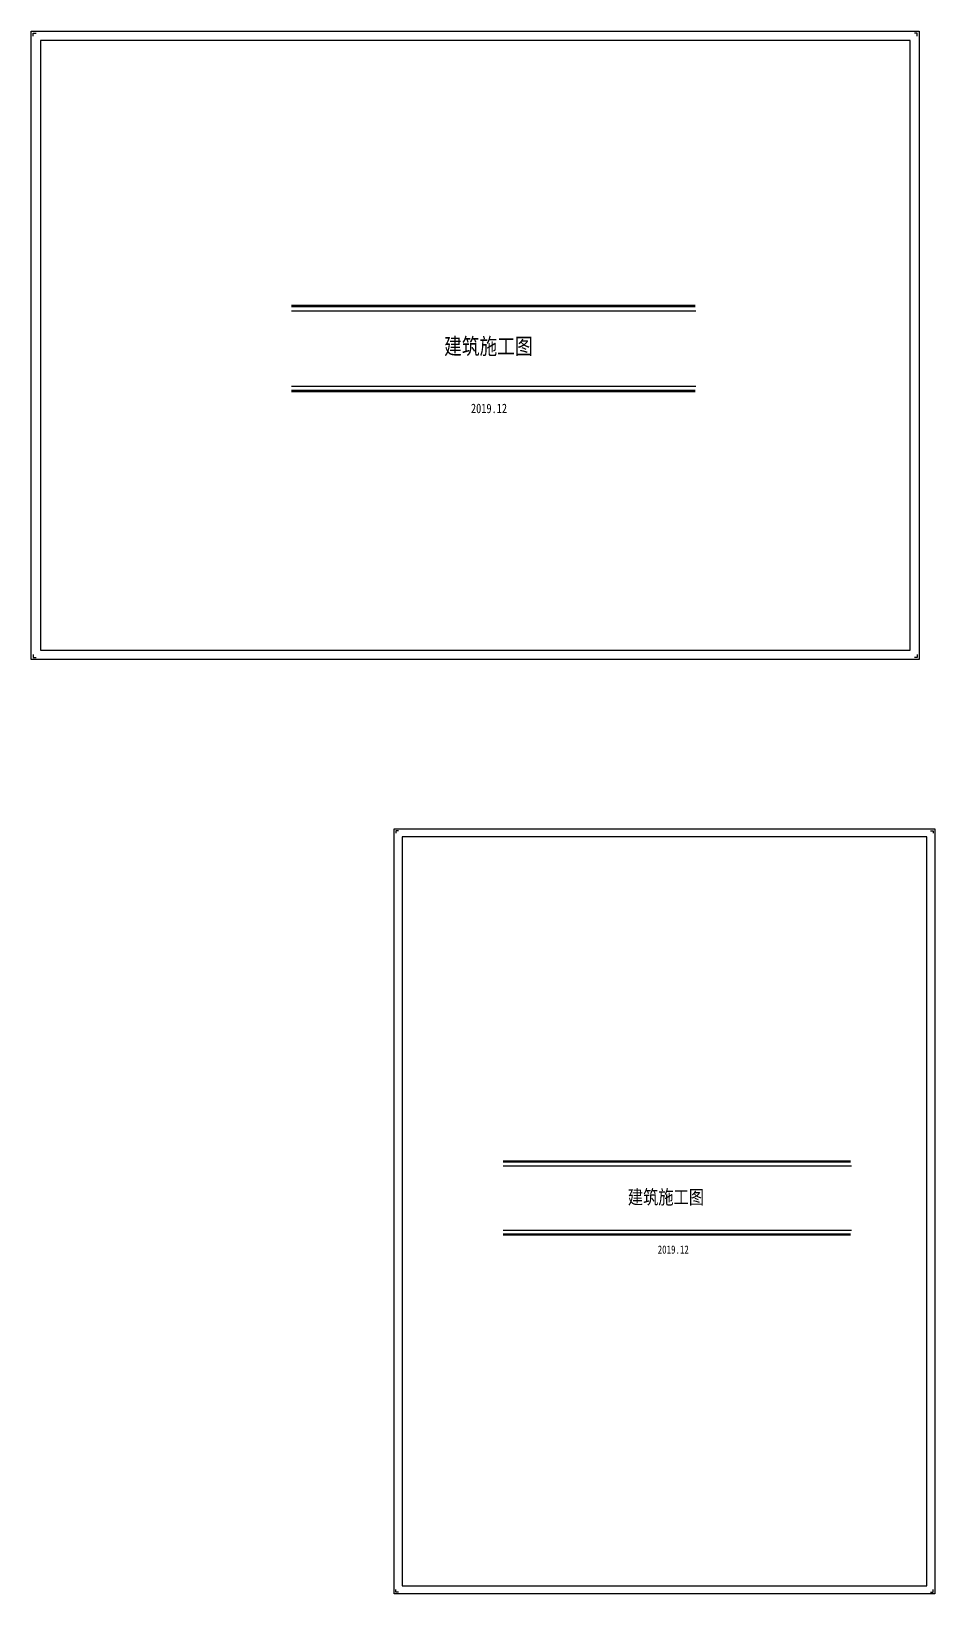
# Model space of a CAD drawing. Header units: millimetres. Extents: x -807114 to 558292, y -468455 to -61603.
# Drawn here: x -671780 to -628684, y -153636 to -79130 of the extents above; entities that cross this region are included whole.
import ezdxf

# ---------------------------------------------------------------- set-up
doc = ezdxf.new("R2010")
doc.units = ezdxf.units.MM
doc.header["$LTSCALE"] = 1000
for name, color, linetype in [('TK', 7, 'Continuous'), ('标注', 7, 'Continuous'), ('装饰天花', 3, 'Continuous')]:
    doc.layers.add(name, color=color, linetype=linetype)
doc.styles.add('style2', font='', dxfattribs={"width": 0.8, "height": 250})
doc.styles.get('style2').set_extended_font_data('SimSun')

msp = doc.modelspace()

# ---------------------------------------------------------------- linework, layer by layer
at = {"layer": 'TK', "color": 1}
for p, q in [((-671687.1, -79223.3), (-671547.1, -79223.3)), ((-671687.1, -79363.7), (-671687.1, -79223.3)), ((-629515.5, -79223.3), (-629655.5, -79223.3)), ((-629515.5, -79363.7), (-629515.5, -79223.3)), ((-671687.1, -108846.7), (-671687.1, -108987.1)), ((-671687.1, -108987.1), (-671547.1, -108987.1)), ((-629515.5, -108987.1), (-629655.5, -108987.1)), ((-629515.5, -108846.7), (-629515.5, -108987.1)), ((-654388.1, -117249.9), (-654388.1, -117370.4)), ((-654267.2, -117249.9), (-654388.1, -117249.9)), ((-628884.7, -117249.9), (-628763.9, -117249.9)), ((-628763.9, -117249.9), (-628763.9, -117370.4)), ((-654388.1, -153556.2), (-654388.1, -153435.7)), ((-628763.9, -153556.2), (-628763.9, -153435.7)), ((-654267.2, -153556.2), (-654388.1, -153556.2)), ((-628884.7, -153556.2), (-628763.9, -153556.2))]:
    msp.add_line(p, q, dxfattribs=at)
at = {"layer": 'TK', "color": 4}
for points in [[(-671780, -79130.3), (-629422.6, -79130.3), (-629422.6, -109080), (-671780, -109080)], [(-629864, -108638.6), (-629864, -79571.7), (-671338.6, -79571.7), (-671338.6, -108638.6)], [(-628683.9, -117169.9), (-628683.9, -153636.2), (-654468.1, -153636.2), (-654468.1, -117169.9)], [(-654088.1, -153256.2), (-629063.9, -153256.2), (-629063.9, -117549.9), (-654088.1, -117549.9)]]:
    msp.add_lwpolyline(points, close=True, dxfattribs=at)
at = {"layer": '装饰天花', "color": 3}
for p, q in [((-659368.3, -92467.6), (-640074.8, -92467.6)), ((-659368.3, -96046.3), (-640074.8, -96046.3)), ((-649268.2, -133225.9), (-632657.9, -133225.9)), ((-649268.2, -136306.9), (-632657.9, -136306.9))]:
    msp.add_line(p, q, dxfattribs=at)
for points, const_width in [([(-659372.9, -92229), (-640108.8, -92229)], 129.1), ([(-659372.9, -96284.8), (-640108.8, -96284.8)], 129.1), ([(-649272.1, -133020.5), (-632687.3, -133020.5)], 111.2), ([(-649272.1, -136512.3), (-632687.3, -136512.3)], 111.2)]:
    msp.add_lwpolyline(points, dxfattribs=dict(at, const_width=const_width))

# ---------------------------------------------------------------- texts
at = {"layer": '标注', "color": 4, "width": 27666.176, "attachment_point": 1, "style": 'style2'}
for insert, char_height in [((-652089.6, -93762.6), 774.7), ((-643325.8, -134388.8), 666.95)]:
    msp.add_mtext('建筑施工图\\P  ', dxfattribs=dict(at, insert=insert, char_height=char_height))
at = {"layer": '标注', "color": 8, "width": 16138.603, "attachment_point": 1, "style": 'style2'}
for insert, char_height in [((-650807.1, -96887), 451.91), ((-641897.6, -137030.7), 389.06)]:
    msp.add_mtext('2019.12', dxfattribs=dict(at, insert=insert, char_height=char_height))

doc.saveas('drawing.dxf')
